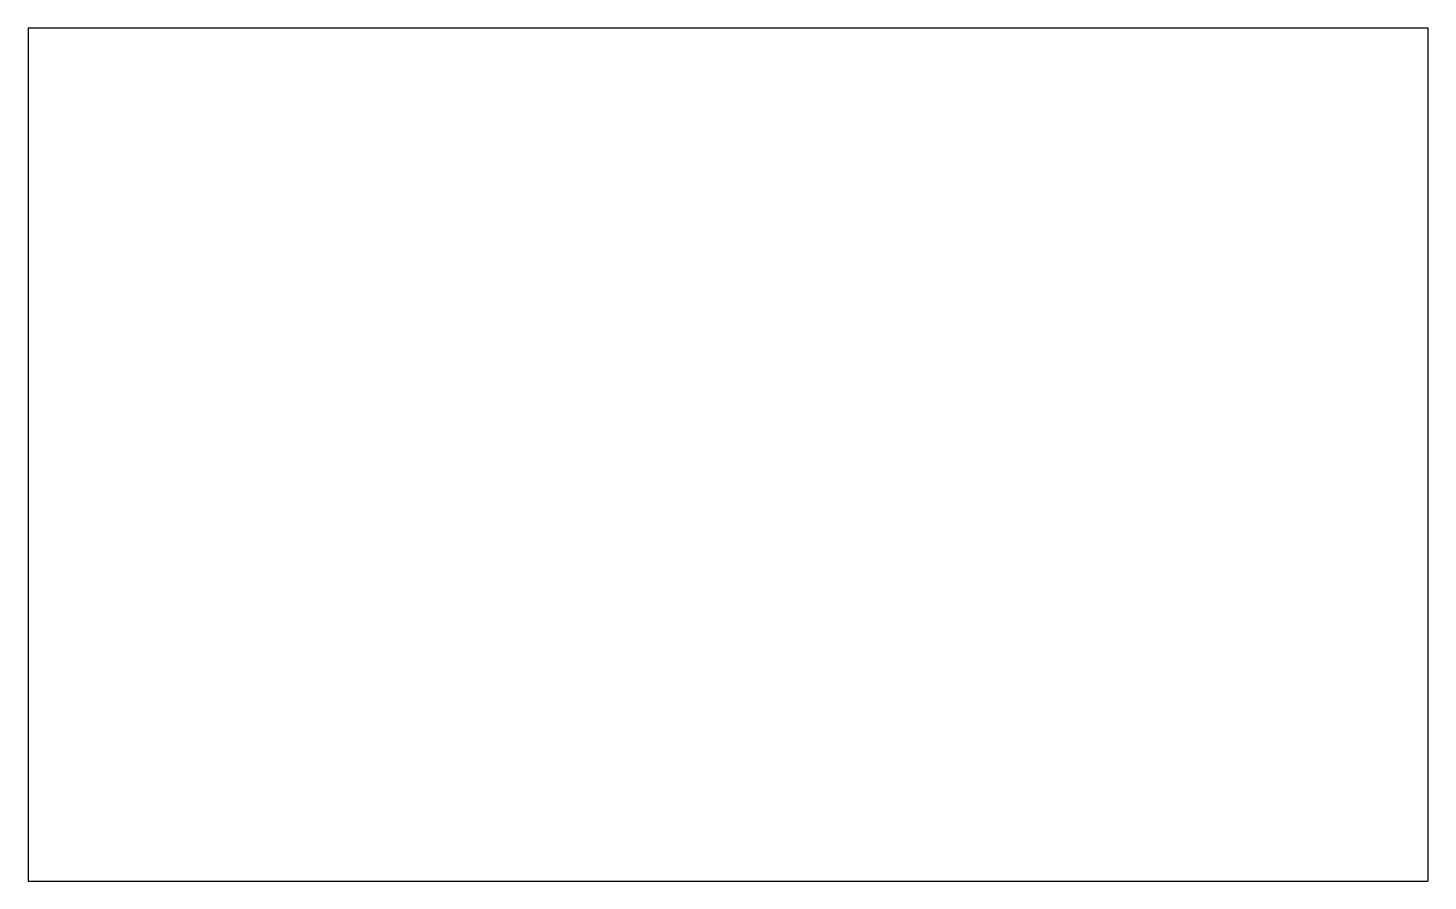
# Model space of a CAD drawing. Extents: x -99 to 99, y -60 to 60.
import ezdxf

# ---------------------------------------------------------------- set-up
doc = ezdxf.new("R2010")
doc.units = 0
doc.header["$MEASUREMENT"] = 0
doc.layers.add('MODELSKETCH_VISIBLE', color=7, linetype='CONTINUOUS')

msp = doc.modelspace()

# ---------------------------------------------------------------- linework, layer by layer
at = {"layer": 'MODELSKETCH_VISIBLE'}
for p, q in [((-99, 60.325), (99, 60.325)), ((-99, 60.325), (-99, -60.325)), ((99, 60.325), (99, -60.325)), ((-99, -60.325), (99, -60.325))]:
    msp.add_line(p, q, dxfattribs=at)

doc.saveas('drawing.dxf')
